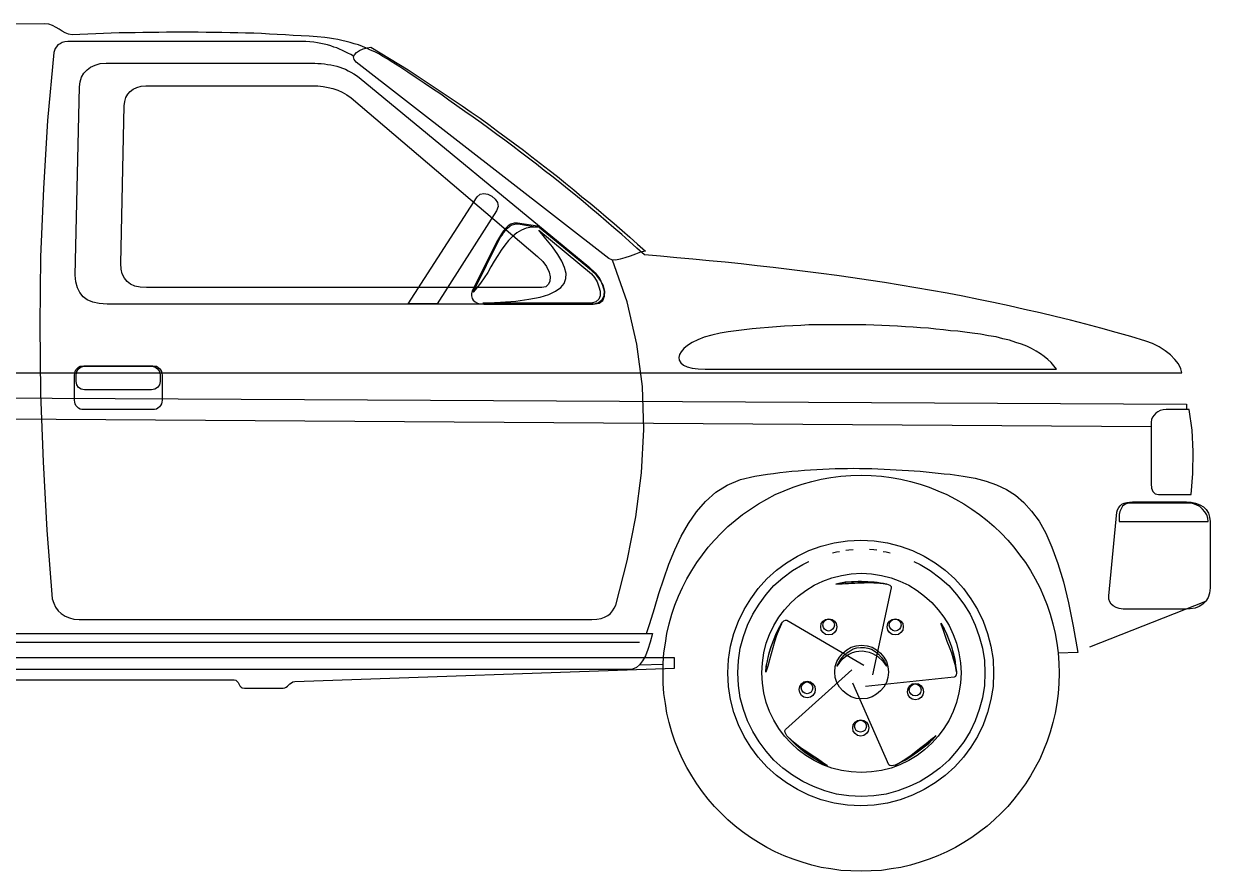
# Model space of a CAD drawing. Extents: x 940 to 1340, y -246 to -92.
# Drawn here: x 1123.6 to 1339.9, y -246.2 to -91.7 of the extents above; entities that cross this region are included whole.
import ezdxf

# ---------------------------------------------------------------- set-up
doc = ezdxf.new("R2010")
doc.units = 0
doc.header["$LTSCALE"] = 25
doc.layers.get('0').update_dxf_attribs({"linetype": 'CONTINUOUS'})
doc.layers.add('6', color=7, linetype='CONTINUOUS')
doc.layers.add('7', color=7, linetype='CONTINUOUS')

msp = doc.modelspace()

# ---------------------------------------------------------------- linework, layer by layer
msp.add_line((1318, -205.24), (1339.11, -196.91))
at = {"layer": '6', "linetype": 'CONTINUOUS'}
for points in [[(1079.93, -155.3), (1334.74, -155.3), (1334.58, -154.54), (1334.14, -153.66), (1333.49, -152.85), (1332.67, -152.03), (1331.69, -151.26), (1330.6, -150.56), (1329.4, -149.95), (1328.2, -149.52), (1325.47, -148.7), (1322.74, -147.94), (1319.96, -147.17), (1317.24, -146.41), (1314.45, -145.7), (1311.67, -145.05), (1308.89, -144.34), (1306.05, -143.74), (1303.27, -143.08), (1300.44, -142.48), (1297.65, -141.94), (1294.82, -141.34), (1291.98, -140.79), (1289.09, -140.3), (1286.26, -139.81), (1283.42, -139.32), (1280.53, -138.83), (1277.64, -138.39), (1274.75, -137.96), (1271.86, -137.57), (1268.97, -137.19), (1266.08, -136.81), (1263.18, -136.43), (1260.24, -136.1), (1257.35, -135.78), (1254.4, -135.45), (1251.51, -135.12), (1248.57, -134.85), (1245.62, -134.58), (1242.68, -134.3), (1239.73, -134.03), (1236.79, -133.81), (1235.42, -132.56), (1234.01, -131.3), (1232.64, -130.05), (1231.22, -128.85), (1229.81, -127.65), (1228.44, -126.45), (1227.02, -125.25), (1225.61, -124.05), (1224.19, -122.9), (1222.77, -121.76), (1221.35, -120.61), (1219.93, -119.47), (1218.52, -118.38), (1217.1, -117.23), (1215.68, -116.14), (1214.21, -115.05), (1212.79, -113.96), (1211.32, -112.87), (1209.9, -111.83), (1208.43, -110.74), (1207.01, -109.71), (1205.54, -108.67), (1204.06, -107.63), (1202.59, -106.6), (1201.12, -105.56), (1199.65, -104.52), (1198.17, -103.54), (1196.65, -102.51), (1195.17, -101.52), (1193.65, -100.49), (1192.17, -99.51), (1190.65, -98.52), (1189.88, -98.03), (1189.12, -97.6), (1188.36, -97.16), (1187.65, -96.78), (1186.88, -96.45), (1186.12, -96.12), (1185.41, -95.8), (1184.65, -95.52), (1183.88, -95.31), (1183.17, -95.09), (1182.41, -94.87), (1181.65, -94.71), (1180.88, -94.54), (1180.12, -94.43), (1179.36, -94.27), (1178.54, -94.16), (1177.12, -94.05), (1175.65, -93.94), (1174.23, -93.83), (1172.76, -93.78), (1171.34, -93.67), (1169.87, -93.62), (1168.45, -93.56), (1166.98, -93.45), (1165.56, -93.4), (1164.08, -93.4), (1162.67, -93.34), (1161.25, -93.29), (1159.78, -93.23), (1158.36, -93.23), (1156.89, -93.23), (1155.47, -93.18), (1153.99, -93.18), (1152.58, -93.18), (1151.11, -93.18), (1149.69, -93.18), (1148.27, -93.23), (1146.8, -93.23), (1145.38, -93.23), (1143.96, -93.29), (1142.49, -93.29), (1141.07, -93.34), (1139.6, -93.4), (1138.18, -93.45), (1136.76, -93.51), (1135.34, -93.56), (1133.87, -93.62), (1132.45, -93.67), (1131.8, -93.56), (1131.2, -93.34), (1130.65, -93.01), (1130.11, -92.63), (1129.56, -92.31), (1128.91, -91.98), (1128.25, -91.76), (1127.44, -91.65), (1001.88, -91.76)], [(1247.86, -154.65), (1311.89, -154.65), (1311.4, -153.99), (1310.91, -153.39), (1310.31, -152.85), (1309.65, -152.3), (1309, -151.81), (1308.18, -151.32), (1307.36, -150.88), (1306.49, -150.45), (1305.51, -150.06), (1304.47, -149.74), (1303.33, -149.36), (1302.13, -149.08), (1300.87, -148.75), (1299.51, -148.54), (1298.04, -148.27), (1296.51, -148.05), (1295.2, -147.88), (1293.89, -147.72), (1292.58, -147.61), (1291.27, -147.45), (1289.91, -147.34), (1288.55, -147.17), (1287.13, -147.07), (1285.76, -146.96), (1284.35, -146.9), (1282.93, -146.79), (1281.46, -146.74), (1280.04, -146.68), (1278.62, -146.63), (1277.15, -146.57), (1275.67, -146.52), (1274.2, -146.52), (1272.73, -146.52), (1271.26, -146.52), (1269.78, -146.52), (1268.26, -146.57), (1266.78, -146.57), (1265.31, -146.68), (1263.84, -146.74), (1262.31, -146.79), (1260.84, -146.9), (1259.37, -147.01), (1257.89, -147.17), (1256.42, -147.28), (1254.95, -147.45), (1253.48, -147.66), (1252.06, -147.83), (1250.59, -148.05), (1249.06, -148.43), (1247.7, -148.81), (1246.5, -149.3), (1245.46, -149.79), (1244.64, -150.34), (1243.99, -150.88), (1243.5, -151.48), (1243.17, -151.97), (1243.06, -152.52), (1243.11, -153.01), (1243.39, -153.45), (1243.88, -153.88), (1244.59, -154.21), (1245.46, -154.43), (1246.55, -154.59), (1247.86, -154.65)], [(1002.43, -159.26), (1335.56, -161.03), (1335.57, -162.01)], [(1329.18, -165.13), (1002.43, -162.93)]]:
    msp.add_lwpolyline(points, dxfattribs=at)
at = {"layer": '7', "linetype": 'CONTINUOUS'}
for points in [[(1183.77, -97.54), (1183.28, -97.27), (1182.74, -97), (1182.25, -96.78), (1181.76, -96.56), (1181.21, -96.29), (1180.72, -96.07), (1180.17, -95.91), (1179.63, -95.69), (1179.03, -95.52), (1178.43, -95.36), (1177.83, -95.25), (1177.18, -95.14), (1176.52, -95.03), (1175.81, -94.98), (1175.05, -94.92), (1174.28, -94.92), (1131.69, -94.92), (1131.15, -94.98), (1130.65, -95.09), (1130.27, -95.31), (1129.89, -95.52), (1129.62, -95.85), (1129.4, -96.18), (1129.24, -96.51), (1129.13, -96.89), (1127.98, -109.27), (1127.22, -121.7), (1126.73, -134.14), (1126.56, -146.57), (1126.73, -159.06), (1127.16, -171.55), (1127.87, -183.99), (1128.85, -196.48), (1129.13, -197.29), (1129.45, -198), (1129.95, -198.66), (1130.49, -199.2), (1131.2, -199.64), (1131.96, -199.97), (1132.78, -200.18), (1133.76, -200.24), (1227.19, -200.24), (1228.12, -200.18), (1228.88, -200.08), (1229.53, -199.86), (1230.13, -199.53), (1230.57, -199.15), (1230.95, -198.71), (1231.28, -198.22), (1231.55, -197.68), (1233.62, -189.55), (1235.21, -181.53), (1236.24, -173.52), (1236.68, -165.61), (1236.46, -157.81), (1235.42, -150.06), (1233.62, -142.38), (1230.95, -134.74)], [(1230.3, -134.47), (1184.27, -98.63), (1183.88, -98.2), (1183.77, -97.71), (1183.94, -97.32), (1184.32, -96.89), (1184.86, -96.56), (1185.52, -96.23), (1186.23, -96.02), (1186.94, -95.91), (1188.63, -96.94), (1190.32, -97.98), (1192.01, -99.02), (1193.7, -100.05), (1195.34, -101.14), (1197.03, -102.23), (1198.66, -103.32), (1200.3, -104.41), (1201.94, -105.5), (1203.57, -106.65), (1205.21, -107.8), (1206.85, -108.89), (1208.43, -110.03), (1210.01, -111.23), (1211.59, -112.38), (1213.17, -113.52), (1214.75, -114.72), (1216.28, -115.92), (1217.86, -117.12), (1219.39, -118.32), (1220.92, -119.52), (1222.39, -120.72), (1223.92, -121.92), (1225.39, -123.18), (1226.92, -124.38), (1228.39, -125.63), (1229.81, -126.83), (1231.28, -128.08), (1232.7, -129.34), (1234.12, -130.59), (1235.53, -131.85), (1236.95, -133.1), (1236.08, -133.32), (1235.15, -133.65), (1234.17, -134.03), (1233.24, -134.36), (1232.37, -134.58), (1231.55, -134.74), (1230.84, -134.68), (1230.3, -134.47)], [(1133.82, -103.16), (1133.93, -102.23), (1134.2, -101.42), (1134.63, -100.65), (1135.18, -100.05), (1135.83, -99.56), (1136.65, -99.18), (1137.58, -98.91), (1138.67, -98.85), (1176.03, -98.85), (1176.68, -98.85), (1177.28, -98.91), (1177.88, -98.91), (1178.48, -98.96), (1179.03, -99.07), (1179.63, -99.12), (1180.17, -99.29), (1180.72, -99.4), (1181.26, -99.56), (1181.76, -99.78), (1182.3, -99.94), (1182.79, -100.22), (1183.28, -100.49), (1183.83, -100.76), (1184.32, -101.09), (1184.81, -101.47), (1226.64, -135.99), (1227.79, -137.08), (1228.66, -138.18), (1229.15, -139.32), (1229.42, -140.36), (1229.37, -141.28), (1229.04, -142.05), (1228.44, -142.54), (1227.57, -142.76), (1138.83, -142.76), (1137.42, -142.65), (1136.22, -142.43), (1135.23, -141.99), (1134.47, -141.45), (1133.87, -140.68), (1133.44, -139.81), (1133.16, -138.72), (1133.05, -137.52), (1133.82, -103.16)], [(1141.94, -106.6), (1142.05, -105.83), (1142.27, -105.12), (1142.6, -104.52), (1143.03, -103.98), (1143.58, -103.6), (1144.29, -103.27), (1145.05, -103.05), (1145.92, -103), (1176.19, -103), (1177.23, -103), (1178.21, -103.1), (1179.14, -103.27), (1180.01, -103.49), (1180.88, -103.76), (1181.7, -104.14), (1182.52, -104.63), (1183.34, -105.18), (1217.32, -134.08), (1218.24, -135.01), (1218.95, -135.94), (1219.39, -136.92), (1219.61, -137.79), (1219.55, -138.56), (1219.28, -139.16), (1218.79, -139.59), (1218.08, -139.76), (1146.03, -139.76), (1144.89, -139.7), (1143.91, -139.48), (1143.09, -139.16), (1142.49, -138.67), (1142, -138.01), (1141.61, -137.25), (1141.4, -136.37), (1141.34, -135.34), (1141.94, -106.6)], [(1209.79, -125.74), (1198.99, -142.7), (1193.7, -142.7), (1206.3, -123.18), (1206.85, -122.74), (1207.5, -122.58), (1208.26, -122.74), (1208.97, -123.07), (1209.57, -123.61), (1210.01, -124.27), (1210.12, -124.98), (1209.79, -125.74)], [(1217.32, -128.58), (1213.66, -128.03), (1213.06, -128.03), (1212.46, -128.19), (1211.97, -128.47), (1211.54, -128.9), (1211.1, -129.39), (1210.72, -129.94), (1210.34, -130.54), (1210.01, -131.19), (1205.37, -140.36), (1205.26, -140.85), (1205.26, -141.28), (1205.37, -141.72), (1205.59, -142.05), (1205.92, -142.38), (1206.35, -142.59), (1206.85, -142.7), (1207.5, -142.76), (1227.46, -142.76), (1228.55, -142.59), (1229.21, -142.1), (1229.53, -141.34), (1229.59, -140.41), (1229.32, -139.43), (1228.77, -138.45), (1228.06, -137.47), (1227.13, -136.65), (1217.32, -128.58)], [(1205.54, -140.57), (1210.5, -130.65), (1210.83, -130.21), (1211.1, -129.78), (1211.48, -129.34), (1211.81, -128.9), (1212.24, -128.58), (1212.68, -128.3), (1213.17, -128.19), (1213.77, -128.14), (1217.32, -128.74), (1216.23, -128.74), (1215.24, -128.9), (1214.37, -129.28), (1213.5, -129.78), (1212.74, -130.43), (1212.03, -131.19), (1211.32, -132.01), (1210.66, -132.94), (1210.06, -133.92), (1209.41, -134.96), (1208.81, -135.99), (1208.21, -136.98), (1207.55, -137.96), (1206.9, -138.94), (1206.24, -139.81), (1205.54, -140.57)], [(1207.33, -142.59), (1210.55, -142.43), (1213.33, -142.21), (1215.74, -141.88), (1217.75, -141.5), (1219.34, -141.01), (1220.59, -140.41), (1221.52, -139.76), (1222.17, -138.99), (1222.44, -138.12), (1222.5, -137.19), (1222.22, -136.1), (1221.74, -134.96), (1220.97, -133.7), (1220.04, -132.34), (1218.84, -130.87), (1217.53, -129.28), (1227.13, -137.25), (1227.68, -137.9), (1228.17, -138.72), (1228.5, -139.59), (1228.72, -140.41), (1228.72, -141.23), (1228.5, -141.88), (1227.95, -142.38), (1227.13, -142.59), (1207.33, -142.59)], [(1134.63, -153.99), (1147.18, -153.99), (1147.51, -154.05), (1147.83, -154.1), (1148.1, -154.26), (1148.38, -154.48), (1148.6, -154.76), (1148.76, -155.03), (1148.81, -155.35), (1148.87, -155.74), (1148.87, -160.26), (1148.81, -160.65), (1148.76, -160.97), (1148.6, -161.24), (1148.38, -161.52), (1148.1, -161.74), (1147.83, -161.9), (1147.51, -161.96), (1147.18, -162.01), (1134.63, -162.01), (1134.25, -161.96), (1133.93, -161.9), (1133.65, -161.74), (1133.38, -161.52), (1133.16, -161.24), (1133, -160.97), (1132.94, -160.65), (1132.89, -160.26), (1132.89, -155.74), (1132.94, -155.35), (1133, -155.03), (1133.16, -154.76), (1133.38, -154.48), (1133.65, -154.26), (1133.93, -154.1), (1134.25, -154.05), (1134.63, -153.99)], [(1134.74, -154.1), (1146.96, -154.1), (1147.56, -154.21), (1148.05, -154.54), (1148.38, -155.03), (1148.49, -155.63), (1148.49, -156.88), (1148.38, -157.48), (1148.05, -157.97), (1147.56, -158.3), (1146.96, -158.41), (1134.74, -158.41), (1134.14, -158.3), (1133.65, -157.97), (1133.33, -157.48), (1133.22, -156.88), (1133.22, -155.63), (1133.33, -155.03), (1133.65, -154.54), (1134.14, -154.21), (1134.74, -154.1)], [(1336.05, -162.01), (1331.91, -162.01), (1331.36, -162.06), (1330.82, -162.17), (1330.38, -162.39), (1330, -162.66), (1329.67, -162.99), (1329.4, -163.37), (1329.23, -163.81), (1329.18, -164.3), (1329.18, -175.54), (1329.23, -176.3), (1329.45, -176.9), (1329.89, -177.33), (1330.49, -177.5), (1336.43, -177.5), (1336.76, -173.63), (1336.81, -169.65), (1336.6, -165.77), (1336.05, -162.01)], [(1237.17, -202.8), (1237.77, -201), (1238.59, -198.28), (1239.4, -195.55), (1240.33, -192.82), (1241.26, -190.15), (1242.35, -187.59), (1243.5, -185.08), (1244.8, -182.79), (1246.28, -180.61), (1247.91, -178.75), (1249.82, -177.06), (1251.89, -175.75), (1254.29, -174.77), (1256.91, -174.12), (1258.06, -173.95), (1259.2, -173.79), (1260.29, -173.63), (1261.44, -173.46), (1262.59, -173.35), (1263.68, -173.25), (1264.82, -173.14), (1265.97, -173.03), (1267.06, -172.97), (1268.2, -172.92), (1269.29, -172.86), (1270.44, -172.81), (1271.58, -172.75), (1272.68, -172.75), (1273.77, -172.75), (1274.91, -172.7), (1276, -172.75), (1277.15, -172.75), (1278.24, -172.75), (1279.33, -172.81), (1280.47, -172.86), (1281.56, -172.92), (1282.66, -172.97), (1283.75, -173.03), (1284.89, -173.08), (1285.98, -173.19), (1287.07, -173.25), (1288.16, -173.35), (1289.25, -173.46), (1290.35, -173.57), (1291.44, -173.68), (1292.53, -173.79), (1294.87, -174.12), (1297.05, -174.5), (1299.07, -175.04), (1300.98, -175.7), (1302.78, -176.57), (1304.42, -177.61), (1305.95, -178.92), (1307.36, -180.5), (1308.73, -182.35), (1309.93, -184.53), (1311.07, -187.1), (1312.16, -190.04), (1313.14, -193.42), (1314.07, -197.24), (1314.94, -201.49), (1315.76, -206.29), (1312.22, -206.39)], [(1276.28, -173.95), (1278.13, -174.01), (1279.98, -174.12), (1281.78, -174.39), (1283.53, -174.66), (1285.27, -175.1), (1287.02, -175.59), (1288.66, -176.13), (1290.29, -176.79), (1291.93, -177.5), (1293.46, -178.32), (1294.98, -179.19), (1296.45, -180.12), (1297.87, -181.15), (1299.24, -182.19), (1300.54, -183.33), (1301.8, -184.53), (1303, -185.79), (1304.14, -187.1), (1305.18, -188.46), (1306.22, -189.88), (1307.15, -191.35), (1308.02, -192.88), (1308.83, -194.4), (1309.54, -196.04), (1310.2, -197.68), (1310.74, -199.31), (1311.23, -201.06), (1311.67, -202.8), (1311.94, -204.55), (1312.22, -206.35), (1312.33, -208.2), (1312.38, -210.06), (1312.33, -211.91), (1312.22, -213.77), (1311.94, -215.57), (1311.67, -217.31), (1311.23, -219.06), (1310.74, -220.8), (1310.2, -222.44), (1309.54, -224.07), (1308.83, -225.71), (1308.02, -227.24), (1307.15, -228.76), (1306.22, -230.24), (1305.18, -231.66), (1304.14, -233.02), (1303, -234.33), (1301.8, -235.58), (1300.54, -236.78), (1299.24, -237.93), (1297.87, -238.96), (1296.45, -240), (1294.98, -240.93), (1293.46, -241.8), (1291.93, -242.62), (1290.29, -243.33), (1288.66, -243.98), (1287.02, -244.53), (1285.27, -245.02), (1283.53, -245.45), (1281.78, -245.73), (1279.98, -246), (1278.13, -246.11), (1276.28, -246.16), (1274.42, -246.11), (1272.57, -246), (1270.77, -245.73), (1269.02, -245.45), (1267.28, -245.02), (1265.53, -244.53), (1263.89, -243.98), (1262.26, -243.33), (1260.62, -242.62), (1259.09, -241.8), (1257.57, -240.93), (1256.09, -240), (1254.68, -238.96), (1253.31, -237.93), (1252, -236.78), (1250.75, -235.58), (1249.55, -234.33), (1248.4, -233.02), (1247.37, -231.66), (1246.33, -230.24), (1245.41, -228.76), (1244.53, -227.24), (1243.71, -225.71), (1243.01, -224.07), (1242.35, -222.44), (1241.8, -220.8), (1241.31, -219.06), (1240.88, -217.31), (1240.6, -215.57), (1240.33, -213.77), (1240.22, -211.91), (1240.17, -210.06), (1240.22, -208.2), (1240.33, -206.35), (1240.6, -204.55), (1240.88, -202.8), (1241.31, -201.06), (1241.8, -199.31), (1242.35, -197.68), (1243.01, -196.04), (1243.71, -194.4), (1244.53, -192.88), (1245.41, -191.35), (1246.33, -189.88), (1247.37, -188.46), (1248.4, -187.1), (1249.55, -185.79), (1250.75, -184.53), (1252, -183.33), (1253.31, -182.19), (1254.68, -181.15), (1256.09, -180.12), (1257.57, -179.19), (1259.09, -178.32), (1260.62, -177.5), (1262.26, -176.79), (1263.89, -176.13), (1265.53, -175.59), (1267.28, -175.1), (1269.02, -174.66), (1270.77, -174.39), (1272.57, -174.12), (1274.42, -174.01), (1276.28, -173.95)], [(1325.74, -178.81), (1335.56, -178.81), (1336.43, -178.86), (1337.25, -179.03), (1338.01, -179.35), (1338.67, -179.73), (1339.16, -180.23), (1339.6, -180.88), (1339.81, -181.59), (1339.92, -182.41), (1339.92, -194.51), (1339.81, -195.44), (1339.54, -196.26), (1339.11, -196.91), (1338.56, -197.46), (1337.91, -197.89), (1337.14, -198.17), (1336.27, -198.33), (1335.4, -198.39), (1324.82, -198.39), (1324.05, -198.39), (1323.34, -198.28), (1322.74, -198.06), (1322.25, -197.79), (1321.87, -197.46), (1321.6, -197.02), (1321.43, -196.53), (1321.43, -195.93), (1322.91, -180.72), (1323.02, -180.28), (1323.23, -179.84), (1323.51, -179.52), (1323.83, -179.24), (1324.22, -179.08), (1324.71, -178.92), (1325.2, -178.86), (1325.74, -178.81)], [(1323.29, -182.41), (1339.54, -182.41), (1339.49, -181.81), (1339.27, -181.21), (1338.94, -180.61), (1338.5, -180.12), (1338.01, -179.68), (1337.36, -179.35), (1336.71, -179.13), (1335.94, -179.03), (1325.52, -179.03), (1324.87, -179.08), (1324.38, -179.3), (1323.94, -179.63), (1323.67, -180.06), (1323.45, -180.55), (1323.29, -181.1), (1323.29, -181.75), (1323.29, -182.41)], [(1276.22, -185.79), (1278.68, -185.9), (1281.07, -186.28), (1283.42, -186.88), (1285.66, -187.7), (1287.78, -188.73), (1289.75, -189.93), (1291.6, -191.3), (1293.35, -192.88), (1294.93, -194.62), (1296.29, -196.48), (1297.49, -198.44), (1298.53, -200.57), (1299.34, -202.8), (1299.95, -205.15), (1300.33, -207.55), (1300.44, -210), (1300.33, -212.46), (1299.95, -214.86), (1299.34, -217.2), (1298.53, -219.44), (1297.49, -221.57), (1296.29, -223.53), (1294.93, -225.38), (1293.35, -227.13), (1291.6, -228.71), (1289.75, -230.07), (1287.78, -231.27), (1285.66, -232.31), (1283.42, -233.13), (1281.07, -233.73), (1278.68, -234.11), (1276.22, -234.22), (1273.77, -234.11), (1271.37, -233.73), (1269.02, -233.13), (1266.78, -232.31), (1264.66, -231.27), (1262.7, -230.07), (1260.84, -228.71), (1259.09, -227.13), (1257.51, -225.38), (1256.15, -223.53), (1254.95, -221.57), (1253.91, -219.44), (1253.09, -217.2), (1252.5, -214.86), (1252.11, -212.46), (1252, -210), (1252.11, -207.55), (1252.5, -205.15), (1253.09, -202.8), (1253.91, -200.57), (1254.95, -198.44), (1256.15, -196.48), (1257.51, -194.62), (1259.09, -192.88), (1260.84, -191.3), (1262.7, -189.93), (1264.66, -188.73), (1266.78, -187.7), (1269.02, -186.88), (1271.37, -186.28), (1273.77, -185.9), (1276.22, -185.79)], [(1271.09, -188.13), (1271.8, -187.92), (1272.35, -187.86), (1272.35, -187.86)], [(1273.49, -187.64), (1274.04, -187.59), (1274.86, -187.53), (1274.86, -187.53)], [(1279.16, -187.64), (1278.62, -187.59), (1277.8, -187.53), (1277.8, -187.53)], [(1280.31, -187.86), (1280.86, -187.92), (1281.56, -188.13), (1281.56, -188.13)], [(1285.87, -189.66), (1287.02, -190.21), (1288.87, -191.35), (1290.62, -192.66), (1292.26, -194.08), (1293.67, -195.71), (1294.98, -197.46), (1296.13, -199.31), (1297.05, -201.28), (1297.82, -203.35), (1298.42, -205.48), (1298.75, -207.71), (1298.85, -210), (1298.75, -212.29), (1298.42, -214.53), (1297.82, -216.66), (1297.05, -218.73), (1296.13, -220.69), (1294.98, -222.55), (1293.67, -224.29), (1292.26, -225.93), (1290.62, -227.35), (1288.87, -228.65), (1287.02, -229.8), (1285.06, -230.73), (1282.98, -231.49), (1280.86, -232.09), (1278.62, -232.42), (1276.33, -232.53), (1274.04, -232.42), (1271.8, -232.09), (1269.68, -231.49), (1267.6, -230.73), (1265.64, -229.8), (1263.79, -228.65), (1262.04, -227.35), (1260.4, -225.93), (1258.99, -224.29), (1257.68, -222.55), (1256.53, -220.69), (1255.6, -218.73), (1254.84, -216.66), (1254.24, -214.53), (1253.91, -212.29), (1253.8, -210), (1253.91, -207.71), (1254.24, -205.48), (1254.84, -203.35), (1255.6, -201.28), (1256.53, -199.31), (1257.68, -197.46), (1258.99, -195.71), (1260.4, -194.08), (1262.04, -192.66), (1263.79, -191.35), (1265.64, -190.21), (1266.78, -189.66), (1266.78, -189.66)], [(1276.33, -191.84), (1278.18, -191.95), (1279.98, -192.22), (1281.73, -192.66), (1283.36, -193.26), (1284.95, -194.02), (1286.47, -194.95), (1287.84, -195.99), (1289.15, -197.19), (1290.35, -198.49), (1291.38, -199.86), (1292.31, -201.38), (1293.07, -202.97), (1293.67, -204.6), (1294.11, -206.35), (1294.38, -208.15), (1294.49, -210), (1294.38, -211.86), (1294.11, -213.66), (1293.67, -215.4), (1293.07, -217.04), (1292.31, -218.62), (1291.38, -220.15), (1290.35, -221.51), (1289.15, -222.82), (1287.84, -224.02), (1286.47, -225.06), (1284.95, -225.98), (1283.36, -226.75), (1281.73, -227.35), (1279.98, -227.78), (1278.18, -228.06), (1276.33, -228.16), (1274.47, -228.06), (1272.68, -227.78), (1270.93, -227.35), (1269.29, -226.75), (1267.71, -225.98), (1266.19, -225.06), (1264.82, -224.02), (1263.51, -222.82), (1262.31, -221.51), (1261.28, -220.15), (1260.35, -218.62), (1259.58, -217.04), (1258.99, -215.4), (1258.55, -213.66), (1258.28, -211.86), (1258.17, -210), (1258.28, -208.15), (1258.55, -206.35), (1258.99, -204.6), (1259.58, -202.97), (1260.35, -201.38), (1261.28, -199.86), (1262.31, -198.49), (1263.51, -197.19), (1264.82, -195.99), (1266.19, -194.95), (1267.71, -194.02), (1269.29, -193.26), (1270.93, -192.66), (1272.68, -192.22), (1274.47, -191.95), (1276.33, -191.84)], [(1271.69, -193.75), (1272.24, -193.64), (1272.84, -193.53), (1273.38, -193.42), (1273.98, -193.37), (1274.53, -193.31), (1275.13, -193.31), (1275.73, -193.26), (1276.33, -193.26), (1276.93, -193.31), (1277.48, -193.31), (1278.07, -193.37), (1278.68, -193.42), (1279.22, -193.48), (1279.82, -193.59), (1280.36, -193.64), (1280.91, -193.75), (1281.24, -193.86), (1281.51, -194.02), (1281.73, -194.24), (1281.78, -194.51), (1278.35, -210.38)], [(1271.69, -193.8), (1272.18, -193.69), (1272.68, -193.59), (1273.17, -193.53), (1273.77, -193.42), (1274.31, -193.37), (1274.91, -193.37), (1275.51, -193.31), (1276.17, -193.31), (1276.76, -193.37), (1277.37, -193.37), (1278.02, -193.42), (1278.62, -193.48), (1279.22, -193.53), (1279.82, -193.59), (1280.36, -193.69), (1280.91, -193.8), (1280.31, -193.75), (1279.71, -193.69), (1279.16, -193.64), (1278.57, -193.64), (1277.96, -193.59), (1277.42, -193.59), (1276.82, -193.64), (1276.28, -193.64), (1275.67, -193.64), (1275.13, -193.69), (1274.53, -193.69), (1273.98, -193.75), (1273.38, -193.75), (1272.84, -193.8), (1272.24, -193.8), (1271.69, -193.8)], [(1258.93, -209.78), (1259.04, -208.64), (1259.26, -207.49), (1259.53, -206.35), (1259.91, -205.2), (1260.29, -204.11), (1260.73, -203.02), (1261.22, -201.99), (1261.77, -201), (1261.98, -200.73), (1262.2, -200.51), (1262.48, -200.4), (1262.75, -200.4), (1276.76, -208.58)], [(1258.93, -209.84), (1258.99, -208.86), (1259.2, -207.77), (1259.48, -206.62), (1259.8, -205.42), (1260.24, -204.28), (1260.73, -203.13), (1261.22, -202.04), (1261.77, -201.06), (1261.28, -202.15), (1260.84, -203.19), (1260.51, -204.33), (1260.19, -205.42), (1259.86, -206.51), (1259.58, -207.6), (1259.26, -208.75), (1258.93, -209.84)], [(1270.38, -200.13), (1270.98, -200.24), (1271.42, -200.57), (1271.75, -201), (1271.86, -201.6), (1271.75, -202.2), (1271.42, -202.64), (1270.98, -202.97), (1270.38, -203.08), (1269.78, -202.97), (1269.35, -202.64), (1269.02, -202.2), (1268.91, -201.6), (1269.02, -201), (1269.35, -200.57), (1269.78, -200.24), (1270.38, -200.13)], [(1270.33, -200.18), (1270.77, -200.29), (1271.09, -200.51), (1271.31, -200.84), (1271.42, -201.28), (1271.31, -201.71), (1271.09, -202.04), (1270.77, -202.26), (1270.33, -202.37), (1269.95, -202.26), (1269.62, -202.04), (1269.4, -201.71), (1269.29, -201.28), (1269.4, -200.84), (1269.62, -200.51), (1269.95, -200.29), (1270.33, -200.18)], [(1290.84, -200.95), (1291.44, -201.99), (1291.93, -203.02), (1292.36, -204.11), (1292.74, -205.26), (1293.07, -206.35), (1293.35, -207.49), (1293.51, -208.64), (1293.67, -209.73), (1293.67, -210.06), (1293.62, -210.38), (1293.46, -210.66), (1293.24, -210.77), (1277.09, -212.46)], [(1282.49, -200.13), (1283.09, -200.24), (1283.53, -200.57), (1283.86, -201), (1283.96, -201.6), (1283.86, -202.2), (1283.53, -202.64), (1283.09, -202.97), (1282.49, -203.08), (1281.95, -202.97), (1281.46, -202.64), (1281.13, -202.2), (1281.02, -201.6), (1281.13, -201), (1281.46, -200.57), (1281.95, -200.24), (1282.49, -200.13)], [(1282.49, -200.18), (1282.93, -200.29), (1283.26, -200.51), (1283.47, -200.84), (1283.58, -201.28), (1283.47, -201.71), (1283.26, -202.04), (1282.93, -202.26), (1282.49, -202.37), (1282.06, -202.26), (1281.73, -202.04), (1281.51, -201.71), (1281.4, -201.28), (1281.51, -200.84), (1281.73, -200.51), (1282.06, -200.29), (1282.49, -200.18)], [(1290.84, -201), (1291.33, -201.88), (1291.82, -202.86), (1292.26, -203.95), (1292.69, -205.09), (1293.02, -206.29), (1293.29, -207.49), (1293.51, -208.64), (1293.67, -209.78), (1293.46, -208.64), (1293.13, -207.49), (1292.8, -206.4), (1292.42, -205.31), (1291.98, -204.28), (1291.6, -203.19), (1291.22, -202.09), (1290.84, -201)], [(1076.71, -202.8), (1238.26, -202.8), (1237.82, -204.39), (1237.39, -205.75), (1236.95, -206.89), (1236.46, -207.82), (1235.91, -208.53), (1235.32, -209.02), (1234.61, -209.29), (1233.84, -209.4), (1082.6, -209.4), (1081.13, -209.24), (1079.88, -208.8), (1078.95, -208.09), (1078.19, -207.22), (1077.59, -206.24), (1077.2, -205.15), (1076.88, -203.95), (1076.71, -202.8)], [(1078.79, -204.39), (1235.86, -204.39)], [(1276.38, -204.93), (1277.37, -205.04), (1278.29, -205.31), (1279.11, -205.8), (1279.82, -206.4), (1280.42, -207.11), (1280.91, -207.93), (1281.18, -208.86), (1281.29, -209.84), (1281.18, -210.82), (1280.91, -211.75), (1280.42, -212.57), (1279.82, -213.28), (1279.11, -213.87), (1278.29, -214.37), (1277.37, -214.64), (1276.38, -214.75), (1275.4, -214.64), (1274.47, -214.37), (1273.66, -213.87), (1272.95, -213.28), (1272.35, -212.57), (1271.86, -211.75), (1271.58, -210.82), (1271.48, -209.84), (1271.58, -208.86), (1271.86, -207.93), (1272.35, -207.11), (1272.95, -206.4), (1273.66, -205.8), (1274.47, -205.31), (1275.4, -205.04), (1276.38, -204.93)], [(1271.86, -208.8), (1272.24, -208.09), (1272.62, -207.44), (1273.11, -206.84), (1273.66, -206.35), (1274.26, -205.97), (1274.86, -205.64), (1275.51, -205.42), (1276.17, -205.37), (1276.87, -205.37), (1277.53, -205.48), (1278.18, -205.69), (1278.84, -206.07), (1279.44, -206.57), (1279.98, -207.17), (1280.53, -207.93), (1280.97, -208.8), (1280.53, -208.2), (1280.04, -207.66), (1279.49, -207.22), (1278.95, -206.84), (1278.4, -206.51), (1277.8, -206.29), (1277.15, -206.13), (1276.55, -206.02), (1275.89, -206.07), (1275.29, -206.18), (1274.64, -206.35), (1274.04, -206.62), (1273.44, -207.06), (1272.89, -207.49), (1272.35, -208.09), (1271.86, -208.8)], [(1107.91, -211.26), (1162.01, -211.26), (1162.29, -211.31), (1162.5, -211.53), (1162.72, -211.75), (1162.88, -212.02), (1163.05, -212.35), (1163.27, -212.57), (1163.49, -212.73), (1163.87, -212.78), (1170.96, -212.78), (1171.23, -212.73), (1171.5, -212.62), (1171.72, -212.4), (1171.94, -212.18), (1172.16, -211.97), (1172.43, -211.8), (1172.7, -211.64), (1173.08, -211.58), (1242.24, -209.13), (1242.24, -207.27), (1071.37, -207.27)], [(1240.22, -208.46), (1235.86, -208.58), (1235.86, -208.58)], [(1270.17, -226.86), (1269.13, -226.36), (1268.09, -225.82), (1267.11, -225.16), (1266.13, -224.51), (1265.2, -223.75), (1264.33, -223.04), (1263.51, -222.22), (1262.75, -221.46), (1262.53, -221.13), (1262.42, -220.85), (1262.37, -220.53), (1262.48, -220.31), (1274.58, -209.46)], [(1266.46, -211.53), (1267.06, -211.64), (1267.49, -211.97), (1267.82, -212.46), (1267.93, -213), (1267.82, -213.6), (1267.49, -214.09), (1267.06, -214.42), (1266.46, -214.53), (1265.86, -214.42), (1265.42, -214.09), (1265.09, -213.6), (1264.99, -213), (1265.09, -212.46), (1265.42, -211.97), (1265.86, -211.64), (1266.46, -211.53)], [(1266.46, -211.64), (1266.84, -211.75), (1267.17, -211.97), (1267.38, -212.29), (1267.49, -212.73), (1267.38, -213.17), (1267.17, -213.49), (1266.84, -213.71), (1266.46, -213.82), (1266.02, -213.71), (1265.69, -213.49), (1265.47, -213.17), (1265.37, -212.73), (1265.47, -212.29), (1265.69, -211.97), (1266.02, -211.75), (1266.46, -211.64)], [(1289.91, -221.4), (1289.15, -222.27), (1288.27, -223.09), (1287.4, -223.8), (1286.47, -224.51), (1285.49, -225.16), (1284.46, -225.76), (1283.47, -226.31), (1282.49, -226.8), (1282.17, -226.91), (1281.78, -226.96), (1281.51, -226.91), (1281.35, -226.75), (1274.75, -211.86)], [(1286.2, -211.91), (1286.75, -212.02), (1287.24, -212.35), (1287.56, -212.84), (1287.67, -213.44), (1287.56, -213.98), (1287.24, -214.48), (1286.75, -214.8), (1286.2, -214.91), (1285.6, -214.8), (1285.16, -214.48), (1284.84, -213.98), (1284.73, -213.44), (1284.84, -212.84), (1285.16, -212.35), (1285.6, -212.02), (1286.2, -211.91)], [(1286.15, -212.02), (1286.58, -212.13), (1286.91, -212.35), (1287.13, -212.67), (1287.24, -213.11), (1287.13, -213.55), (1286.91, -213.87), (1286.58, -214.09), (1286.15, -214.2), (1285.71, -214.09), (1285.38, -213.87), (1285.16, -213.55), (1285.06, -213.11), (1285.16, -212.67), (1285.38, -212.35), (1285.71, -212.13), (1286.15, -212.02)], [(1276.22, -218.56), (1276.76, -218.67), (1277.26, -219), (1277.58, -219.44), (1277.69, -220.04), (1277.58, -220.64), (1277.26, -221.07), (1276.76, -221.4), (1276.22, -221.51), (1275.62, -221.4), (1275.18, -221.07), (1274.86, -220.64), (1274.75, -220.04), (1274.86, -219.44), (1275.18, -219), (1275.62, -218.67), (1276.22, -218.56)], [(1276.17, -218.62), (1276.6, -218.73), (1276.93, -218.95), (1277.15, -219.27), (1277.26, -219.71), (1277.15, -220.15), (1276.93, -220.47), (1276.6, -220.69), (1276.17, -220.8), (1275.73, -220.69), (1275.4, -220.47), (1275.18, -220.15), (1275.08, -219.71), (1275.18, -219.27), (1275.4, -218.95), (1275.73, -218.73), (1276.17, -218.62)], [(1270.17, -226.91), (1269.24, -226.53), (1268.31, -225.98), (1267.28, -225.38), (1266.29, -224.67), (1265.31, -223.91), (1264.38, -223.09), (1263.51, -222.27), (1262.75, -221.46), (1263.62, -222.27), (1264.49, -222.98), (1265.42, -223.69), (1266.4, -224.35), (1267.33, -225), (1268.31, -225.6), (1269.24, -226.26), (1270.17, -226.91)], [(1289.91, -221.46), (1289.25, -222.22), (1288.49, -222.98), (1287.56, -223.75), (1286.58, -224.46), (1285.55, -225.16), (1284.51, -225.82), (1283.47, -226.36), (1282.44, -226.86), (1283.47, -226.26), (1284.46, -225.66), (1285.38, -225), (1286.31, -224.29), (1287.18, -223.58), (1288.11, -222.87), (1288.98, -222.16), (1289.91, -221.46)]]:
    msp.add_lwpolyline(points, dxfattribs=at)

doc.saveas('drawing.dxf')
